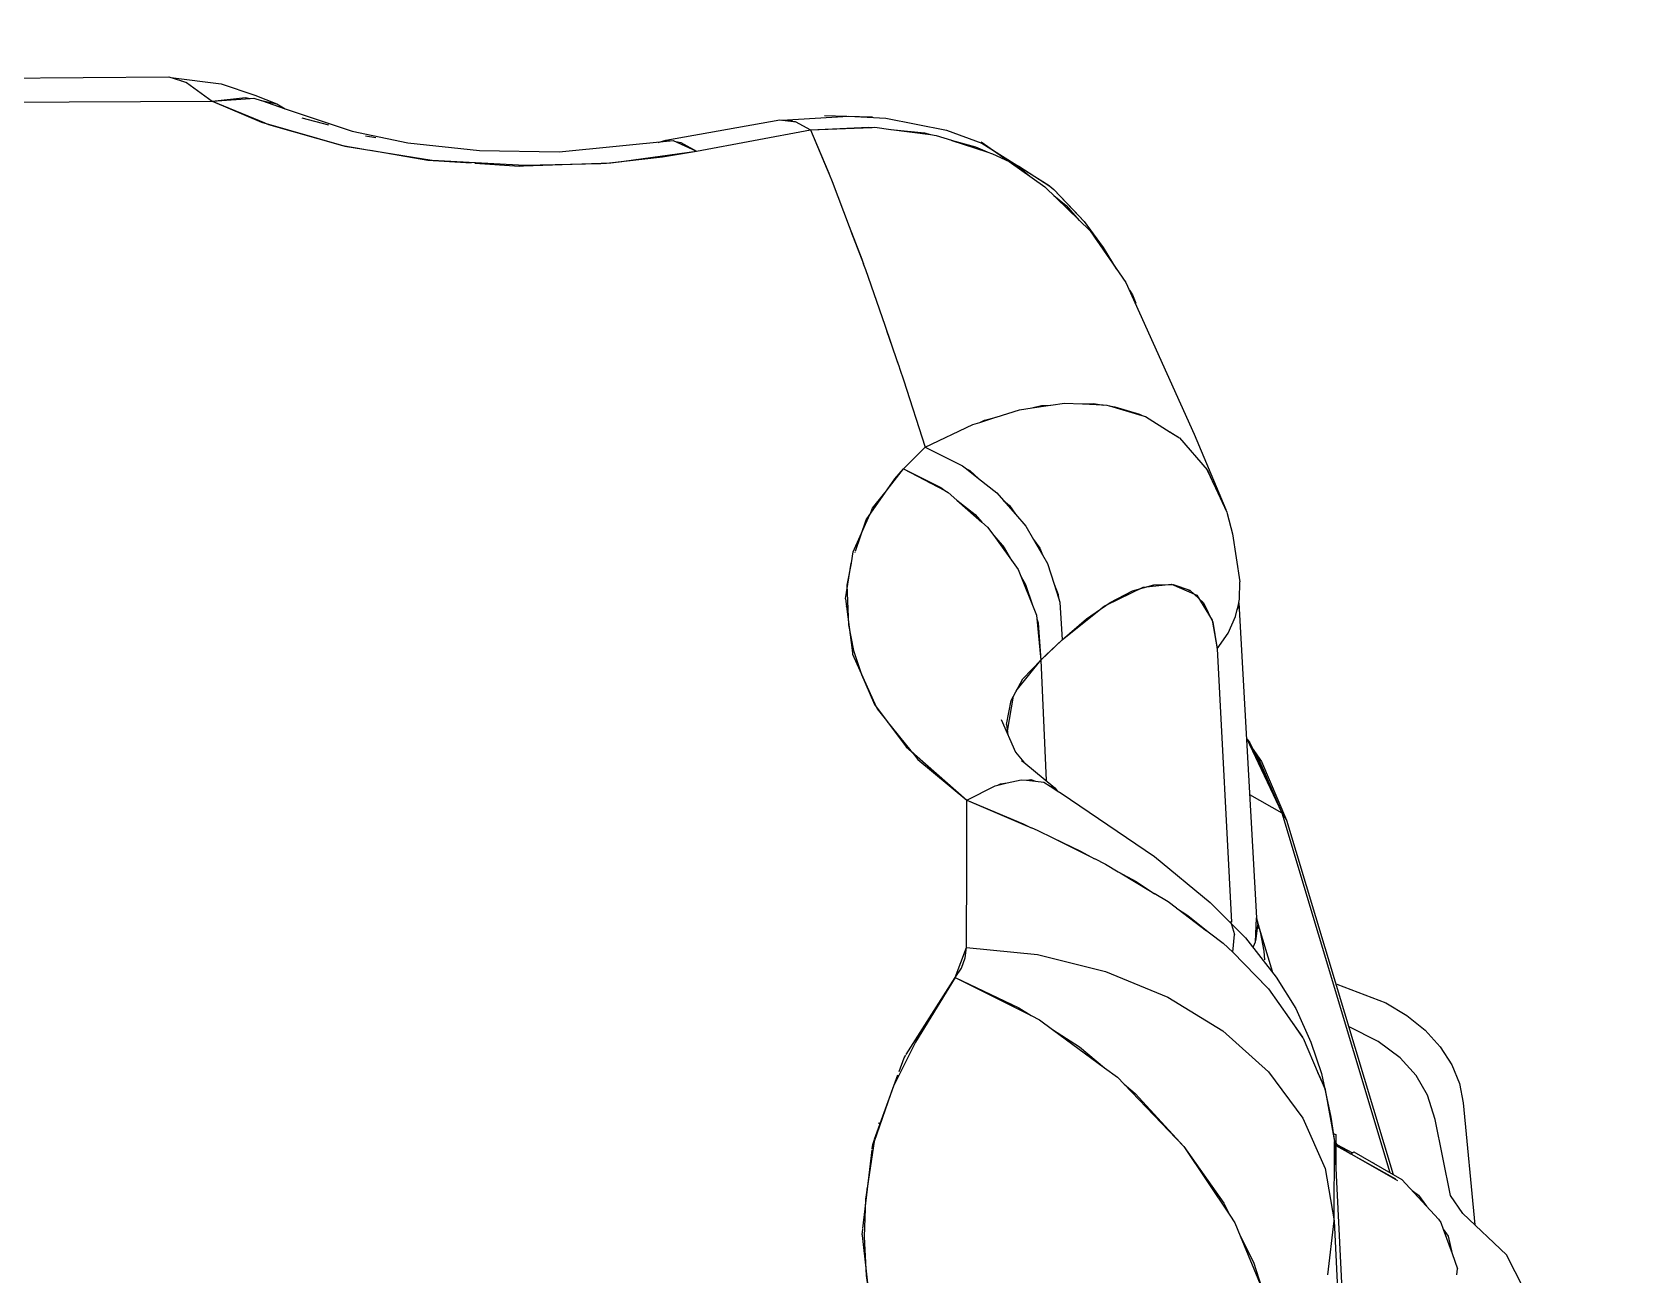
# Model space of a CAD drawing. Header units: millimetres. Extents: x 1084702 to 1166801, y 36632 to 124519.
# Drawn here: x 1102729.5 to 1102825.6, y 50587.6 to 50662.2 of the extents above; entities that cross this region are included whole.
import ezdxf

# ---------------------------------------------------------------- set-up
doc = ezdxf.new("R2010")
doc.units = ezdxf.units.MM
doc.header["$LTSCALE"] = 250
doc.layers.get('0').update_dxf_attribs({"color": 255})
doc.layers.add('%posline', color=240, linetype='Continuous')
doc.layers.add('%symbol', color=1, linetype='Continuous')
doc.styles.add('ROMANS', font='ROMANS.shx', dxfattribs={"height": 100})
doc.dimstyles.new('dott', dxfattribs={"dimscale": 100, "dimtxt": 150, "dimasz": 0.01, "dimexe": 0.5, "dimexo": 1, "dimgap": 1, "dimtad": 1, "dimdsep": 46, "dimtxsty": 'ROMANS', "dimcen": 1.5, "dimclrd": 1, "dimclre": 1, "dimclrt": 2, "dimazin": 2, "dimtfac": 1, "dimtmove": 2, "dimatfit": 3, "dimldrblk": 'DOT', "dimfxl": 1, "dimtvp": 100, "dimtolj": 1, "dimarcsym": 0})

# ---------------------------------------------------------------- blocks, each defined once
blk = doc.blocks.new('_Dot')
at = {"color": 0, "linetype": 'ByBlock', "lineweight": -2}
blk.add_line((-0.5, 0), (-1, 0), dxfattribs=at)
at = {"color": 0, "linetype": 'ByBlock', "const_width": 0.5}
blk.add_lwpolyline([(-0.25, 0, 1), (0.25, 0, 1)], format="xyb", close=True, dxfattribs=at)
blk = doc.blocks.new('GENERATOR-BORDE')
for p, q in [((-2121.807, 529.457), (-2106.155, 529.554)), ((-2106.155, 529.554), (-2105.413, 529.316)), ((-2106.043, 529.518), (-2103.022, 529.14)), ((-2105.416, 529.317), (-2105.153, 529.245)), ((-2105.406, 529.314), (-2105.103, 529.217)), ((-2105.153, 529.245), (-2105.123, 529.223)), ((-2105.103, 529.217), (-2103.566, 528.102)), ((-2103.022, 529.14), (-2101.015, 528.463)), ((-2117.969, 528.042), (-2103.567, 528.102)), ((-2103.652, 528.164), (-2103.565, 528.102)), ((-2103.567, 528.102), (-2100.603, 526.85)), ((-2103.565, 528.102), (-2101.559, 528.328)), ((-2103.565, 528.102), (-2103.557, 528.103)), ((-2103.565, 528.102), (-2100.409, 526.794)), ((-2103.552, 528.103), (-2101.29, 528.272)), ((-2101.559, 528.328), (-2101.289, 528.272)), ((-2101.29, 528.272), (-2101.072, 528.289)), ((-2101.072, 528.289), (-2100.618, 528.134)), ((-2101.015, 528.463), (-2099.681, 527.941)), ((-2100.617, 528.134), (-2099.191, 527.648)), ((-2100.617, 528.134), (-2099.681, 527.941)), ((-2099.681, 527.941), (-2099.191, 527.648)), ((-2100.603, 526.85), (-2095.674, 525.43)), ((-2099.191, 527.648), (-2098.827, 527.524)), ((-2098.196, 527.102), (-2096.583, 526.677)), ((-2076.366, 525.766), (-2069.518, 526.98)), ((-2069.518, 526.98), (-2069.034, 526.924)), ((-2069.034, 526.924), (-2068.795, 526.927)), ((-2069.034, 526.924), (-2068.712, 526.887)), ((-2068.795, 526.927), (-2068.712, 526.887)), ((-2068.712, 526.887), (-2068.61, 526.876)), ((-2068.61, 526.876), (-2067.678, 526.392)), ((-2066.853, 527.243), (-2065.499, 527.195)), ((-2065.499, 527.195), (-2063.964, 527.167)), ((-2100.378, 526.781), (-2100.188, 526.703)), ((-2100.188, 526.703), (-2095.75, 525.443)), ((-2094.368, 526.031), (-2093.741, 525.927)), ((-2074.528, 525.112), (-2067.678, 526.392)), ((-2074.528, 525.112), (-2067.678, 526.392)), ((-2067.678, 526.392), (-2064.178, 526.547)), ((-2067.678, 526.392), (-2063.997, 526.528)), ((-2067.678, 526.392), (-2066.59, 523.783)), ((-2067.678, 526.392), (-2066.678, 524.011)), ((-2064.178, 526.547), (-2063.992, 526.527)), ((-2063.994, 526.528), (-2063.821, 526.534)), ((-2063.821, 526.534), (-2062.864, 526.408)), ((-2062.874, 526.409), (-2060.852, 526.195)), ((-2062.835, 526.405), (-2060.492, 526.097)), ((-2060.852, 526.195), (-2060.48, 526.094)), ((-2060.485, 526.096), (-2060.143, 526.051)), ((-2060.143, 526.051), (-2059.23, 525.755)), ((-2095.75, 525.443), (-2094.47, 525.225)), ((-2095.671, 525.429), (-2095.609, 525.411)), ((-2095.609, 525.411), (-2090.388, 524.557)), ((-2094.064, 525.156), (-2090.632, 524.573)), ((-2078.881, 524.509), (-2074.528, 525.112)), ((-2076.814, 525.628), (-2076.366, 525.766)), ((-2076.551, 524.766), (-2074.528, 525.112)), ((-2076.366, 525.766), (-2076.091, 525.726)), ((-2075.919, 525.749), (-2074.528, 525.112)), ((-2075.764, 525.678), (-2075.461, 525.633)), ((-2075.461, 525.633), (-2074.528, 525.112)), ((-2059.24, 525.756), (-2057.779, 525.359)), ((-2059.21, 525.748), (-2057.108, 525.066)), ((-2057.779, 525.359), (-2057.094, 525.06)), ((-2057.454, 525.66), (-2055.765, 524.48)), ((-2057.453, 525.66), (-2055.765, 524.48)), ((-2057.101, 525.064), (-2056.76, 524.954)), ((-2056.76, 524.954), (-2055.765, 524.48)), ((-2090.632, 524.573), (-2088.039, 524.401)), ((-2087.808, 524.386), (-2085.141, 524.209)), ((-2085.141, 524.209), (-2084.907, 524.217)), ((-2084.895, 524.218), (-2079.648, 524.403)), ((-2079.925, 524.394), (-2076.551, 524.766)), ((-2079.648, 524.403), (-2079.001, 524.492)), ((-2078.093, 524.596), (-2078.068, 524.621)), ((-2066.736, 524.133), (-2066.73, 524.134)), ((-2066.678, 524.011), (-2066.567, 523.723)), ((-2055.767, 524.481), (-2055.765, 524.48)), ((-2055.765, 524.48), (-2054.997, 523.984)), ((-2055.765, 524.48), (-2053.63, 522.973)), ((-2055.765, 524.48), (-2055.19, 524.21)), ((-2055.19, 524.21), (-2053.323, 523.004)), ((-2054.997, 523.984), (-2054.536, 523.613)), ((-2066.566, 523.724), (-2066.381, 523.279)), ((-2066.381, 523.279), (-2065.357, 520.579)), ((-2053.63, 522.973), (-2050.916, 520.324)), ((-2053.563, 523.16), (-2053.364, 523.04)), ((-2053.364, 523.04), (-2053.343, 523.017)), ((-2053.323, 523.004), (-2053.098, 522.815)), ((-2053.098, 522.815), (-2051.277, 520.888)), ((-2053.098, 522.815), (-2051.892, 521.54)), ((-2053.093, 522.449), (-2052.359, 521.856)), ((-2052.359, 521.856), (-2051.563, 520.956)), ((-2051.892, 521.54), (-2051.277, 520.888)), ((-2051.892, 521.54), (-2051.889, 521.536)), ((-2065.361, 520.586), (-2064.612, 518.639)), ((-2065.257, 520.316), (-2064.509, 518.344)), ((-2051.277, 520.888), (-2050.134, 519.337)), ((-2050.916, 520.324), (-2048.771, 517.227)), ((-2050.59, 519.853), (-2050.134, 519.337)), ((-2050.134, 519.337), (-2049.344, 518.054)), ((-2064.612, 518.639), (-2064.5, 518.317)), ((-2064.499, 518.318), (-2064.386, 518.018)), ((-2064.386, 518.018), (-2063.227, 514.664)), ((-2048.552, 516.768), (-2048.379, 516.487)), ((-2048.379, 516.487), (-2048.181, 515.993)), ((-2063.23, 514.671), (-2062.476, 512.502)), ((-2063.122, 514.358), (-2062.402, 512.276)), ((-2062.476, 512.502), (-2062.389, 512.234)), ((-2062.388, 512.234), (-2062.322, 512.044)), ((-2062.322, 512.044), (-2062.106, 511.389)), ((-2062.106, 511.389), (-2060.813, 507.352)), ((-2056.555, 509.152), (-2055.141, 509.601)), ((-2055.141, 509.601), (-2054.398, 509.711)), ((-2054.4, 509.709), (-2053.838, 509.854)), ((-2054.383, 509.713), (-2053.295, 509.875)), ((-2053.838, 509.854), (-2053.269, 509.876)), ((-2053.273, 509.878), (-2052.446, 510.001)), ((-2052.446, 510.001), (-2051.395, 509.951)), ((-2051.399, 509.948), (-2050.705, 509.974)), ((-2051.359, 509.949), (-2050.147, 509.892)), ((-2050.705, 509.974), (-2050.104, 509.885)), ((-2050.111, 509.89), (-2049.908, 509.88)), ((-2049.908, 509.88), (-2049.768, 509.839)), ((-2049.77, 509.836), (-2049.43, 509.785)), ((-2049.743, 509.831), (-2047.816, 509.264)), ((-2049.43, 509.785), (-2047.945, 509.34)), ((-2048.66, 509.554), (-2048.638, 509.506)), ((-2048.481, 509.501), (-2048.461, 509.454)), ((-2060.813, 507.352), (-2057.945, 508.712)), ((-2057.945, 508.712), (-2057.536, 508.841)), ((-2057.536, 508.841), (-2057.245, 508.973)), ((-2057.533, 508.842), (-2056.57, 509.148)), ((-2057.245, 508.973), (-2056.553, 509.152)), ((-2047.945, 509.34), (-2047.799, 509.254)), ((-2047.804, 509.26), (-2047.587, 509.197)), ((-2047.587, 509.197), (-2046.106, 508.261)), ((-2046.124, 508.268), (-2045.645, 507.986)), ((-2046.018, 508.206), (-2045.613, 507.95)), ((-2045.645, 507.986), (-2045.604, 507.94)), ((-2045.608, 507.947), (-2045.554, 507.912)), ((-2045.554, 507.912), (-2043.895, 506.002)), ((-2061.802, 506.358), (-2060.813, 507.352)), ((-2060.813, 507.352), (-2058.564, 506.236)), ((-2063.085, 504.803), (-2062.105, 506.052)), ((-2062.632, 505.45), (-2062.105, 506.052)), ((-2062.105, 506.052), (-2061.802, 506.358)), ((-2062.105, 506.052), (-2062.025, 506.132)), ((-2062.105, 506.052), (-2059.864, 504.931)), ((-2062.104, 506.052), (-2059.633, 504.751)), ((-2058.564, 506.236), (-2058.333, 506.055)), ((-2058.333, 506.055), (-2057.602, 505.485)), ((-2058.333, 506.055), (-2058.132, 505.95)), ((-2058.132, 505.95), (-2057.602, 505.485)), ((-2043.895, 506.002), (-2043.89, 505.991)), ((-2043.889, 505.988), (-2043.875, 505.972)), ((-2043.887, 505.986), (-2043.546, 505.253)), ((-2043.875, 505.972), (-2043.504, 505.162)), ((-2064.345, 503.001), (-2062.632, 505.45)), ((-2061.144, 505.571), (-2061.134, 505.541)), ((-2060.559, 505.238), (-2060.521, 505.259)), ((-2059.864, 504.931), (-2059.633, 504.751)), ((-2059.633, 504.751), (-2059.433, 504.645)), ((-2057.602, 505.485), (-2056.499, 504.624)), ((-2043.532, 505.222), (-2042.712, 503.459)), ((-2063.955, 503.694), (-2063.227, 504.622)), ((-2059.433, 504.645), (-2058.905, 504.182)), ((-2058.905, 504.182), (-2057.406, 502.867)), ((-2058.905, 504.182), (-2057.805, 503.323)), ((-2056.499, 504.624), (-2056.1, 504.165)), ((-2056.1, 504.165), (-2055.391, 503.35)), ((-2056.1, 504.165), (-2055.758, 503.865)), ((-2055.758, 503.865), (-2055.391, 503.35)), ((-2065.124, 501.08), (-2064.123, 503.317)), ((-2064.985, 501.133), (-2064.345, 503.001)), ((-2064.111, 503.345), (-2063.955, 503.694)), ((-2057.805, 503.323), (-2057.406, 502.867)), ((-2057.406, 502.867), (-2057.065, 502.568)), ((-2055.391, 503.35), (-2054.763, 502.629)), ((-2042.712, 503.459), (-2042.694, 503.39)), ((-2042.694, 503.39), (-2042.379, 502.171)), ((-2042.694, 503.39), (-2042.69, 503.38)), ((-2042.693, 503.387), (-2042.69, 503.38)), ((-2042.69, 503.38), (-2042.687, 503.362)), ((-2057.065, 502.568), (-2056.697, 502.057)), ((-2056.697, 502.057), (-2055.237, 500.027)), ((-2056.697, 502.057), (-2056.07, 501.341)), ((-2054.763, 502.629), (-2054.299, 501.82)), ((-2054.299, 501.82), (-2053.773, 500.905)), ((-2054.299, 501.82), (-2053.931, 501.305)), ((-2042.379, 502.171), (-2041.928, 499.286)), ((-2065.232, 500.415), (-2065.124, 501.08)), ((-2065.013, 501.05), (-2065.006, 501.07)), ((-2056.07, 501.341), (-2055.605, 500.538)), ((-2053.931, 501.305), (-2053.773, 500.905)), ((-2053.773, 500.905), (-2053.477, 500.39)), ((-2065.58, 498.273), (-2065.234, 500.405)), ((-2055.237, 500.027), (-2054.132, 497.278)), ((-2053.477, 500.39), (-2053.079, 499.148)), ((-2055.078, 499.631), (-2054.781, 499.121)), ((-2054.781, 499.121), (-2054.378, 497.891)), ((-2053.079, 499.148), (-2052.816, 498.326)), ((-2053.079, 499.148), (-2052.835, 498.529)), ((-2049.948, 497.889), (-2047.727, 498.959)), ((-2048.362, 498.736), (-2047.09, 499.107)), ((-2047.727, 498.959), (-2046.023, 499.144)), ((-2047.09, 499.107), (-2045.933, 499.133)), ((-2046.846, 499.113), (-2046.813, 499.058)), ((-2046.735, 499.115), (-2046.712, 499.069)), ((-2046.023, 499.144), (-2044.521, 498.485)), ((-2045.933, 499.133), (-2044.926, 498.783)), ((-2041.947, 498.245), (-2041.928, 499.286)), ((-2065.58, 498.272), (-2065.58, 498.269)), ((-2065.579, 498.264), (-2065.171, 495.031)), ((-2065.56, 498.468), (-2065.548, 498.472)), ((-2065.56, 498.468), (-2065.548, 498.472)), ((-2052.95, 498.745), (-2052.926, 498.761)), ((-2052.948, 498.739), (-2052.925, 498.758)), ((-2052.835, 498.529), (-2052.816, 498.326)), ((-2052.816, 498.326), (-2052.732, 498.065)), ((-2052.732, 498.065), (-2052.58, 495.816)), ((-2051.129, 497.071), (-2049.717, 498.049)), ((-2049.717, 498.049), (-2048.362, 498.736)), ((-2044.979, 498.685), (-2044.968, 498.797)), ((-2044.926, 498.783), (-2044.115, 498.031)), ((-2044.521, 498.485), (-2043.59, 496.98)), ((-2044.115, 498.031), (-2043.55, 496.858)), ((-2042.042, 497.83), (-2041.947, 498.245)), ((-2041.998, 498.025), (-2040.932, 479.131)), ((-2065.523, 497.785), (-2065.521, 497.799)), ((-2054.132, 497.278), (-2053.86, 494.593)), ((-2054.111, 497.076), (-2054.027, 496.818)), ((-2052.58, 495.816), (-2050.272, 497.665)), ((-2052.58, 495.816), (-2051.129, 497.071)), ((-2050.272, 497.665), (-2050.058, 497.837)), ((-2050.058, 497.837), (-2049.948, 497.889)), ((-2042.636, 496.209), (-2042.185, 497.212)), ((-2042.185, 497.212), (-2042.089, 497.626)), ((-2042.089, 497.626), (-2042.042, 497.83)), ((-2042.089, 497.626), (-2042.039, 497.726)), ((-2042.042, 497.83), (-2042.039, 497.726)), ((-2054.027, 496.818), (-2053.86, 494.593)), ((-2043.59, 496.98), (-2043.29, 495.258)), ((-2043.55, 496.858), (-2043.29, 495.258)), ((-2043.29, 495.258), (-2042.636, 496.209)), ((-2053.86, 494.593), (-2052.58, 495.816)), ((-2053.561, 494.882), (-2052.58, 495.816)), ((-2052.581, 495.832), (-2052.58, 495.816)), ((-2043.29, 495.258), (-2042.438, 478.873)), ((-2043.29, 495.258), (-2042.438, 478.873)), ((-2065.171, 495.029), (-2065.16, 494.939)), ((-2065.16, 494.939), (-2063.749, 491.8)), ((-2055.344, 492.744), (-2053.86, 494.593)), ((-2054.957, 493.465), (-2053.86, 494.593)), ((-2053.86, 494.593), (-2053.561, 494.882)), ((-2053.86, 494.593), (-2053.558, 487.373)), ((-2053.86, 494.593), (-2053.558, 487.373)), ((-2064.616, 493.728), (-2063.85, 491.934)), ((-2055.654, 492.165), (-2054.957, 493.465)), ((-2055.876, 490.325), (-2055.516, 492.423)), ((-2063.85, 491.934), (-2061.939, 489.398)), ((-2063.746, 491.794), (-2063.693, 491.676)), ((-2063.693, 491.676), (-2063.21, 491.076)), ((-2055.929, 490.722), (-2055.654, 492.165)), ((-2063.1, 490.939), (-2061.667, 489.159)), ((-2056.258, 491.022), (-2055.38, 489.071)), ((-2055.929, 490.722), (-2055.848, 490.11)), ((-2061.939, 489.398), (-2058.304, 486.202)), ((-2041.54, 489.921), (-2039.419, 485.437)), ((-2041.504, 489.844), (-2041.325, 489.638)), ((-2041.372, 489.564), (-2040.91, 488.913)), ((-2041.349, 489.517), (-2041.105, 489.172)), ((-2041.325, 489.638), (-2041.127, 489.219)), ((-2061.593, 489.068), (-2061.237, 488.625)), ((-2061.237, 488.625), (-2058.304, 486.202)), ((-2055.38, 489.071), (-2054.885, 488.464)), ((-2055.026, 488.58), (-2054.885, 488.464)), ((-2054.885, 488.464), (-2053.026, 486.935)), ((-2041.105, 489.172), (-2040.209, 487.279)), ((-2041.105, 489.172), (-2040.893, 488.873)), ((-2040.91, 488.913), (-2040.639, 488.514)), ((-2040.91, 488.913), (-2039.419, 485.437)), ((-2040.639, 488.514), (-2039.133, 485.005)), ((-2055.884, 487.229), (-2055.048, 487.423)), ((-2055.048, 487.423), (-2054.738, 487.388)), ((-2054.738, 487.388), (-2054.477, 487.424)), ((-2054.737, 487.388), (-2054.186, 487.326)), ((-2054.477, 487.424), (-2054.186, 487.326)), ((-2058.304, 486.202), (-2056.614, 487.06)), ((-2056.614, 487.06), (-2056.439, 487.1)), ((-2056.439, 487.1), (-2056.288, 487.173)), ((-2056.438, 487.1), (-2055.885, 487.229)), ((-2056.288, 487.173), (-2055.884, 487.229)), ((-2056.209, 487.184), (-2056.208, 487.154)), ((-2054.186, 487.326), (-2053.698, 487.271)), ((-2053.698, 487.271), (-2053.318, 487.033)), ((-2053.318, 487.033), (-2052.887, 486.764)), ((-2053.318, 487.033), (-2053.026, 486.935)), ((-2053.026, 486.935), (-2052.887, 486.764)), ((-2052.887, 486.764), (-2052.645, 486.613)), ((-2041.35, 486.543), (-2039.419, 485.437)), ((-2041.35, 486.543), (-2039.419, 485.437)), ((-2058.313, 483.124), (-2058.304, 486.202)), ((-2058.304, 486.202), (-2054.922, 484.766)), ((-2058.304, 486.202), (-2054.663, 484.644)), ((-2055.987, 485.219), (-2055.967, 485.202)), ((-2055.669, 485.083), (-2055.668, 485.074)), ((-2054.922, 484.766), (-2054.441, 484.539)), ((-2054.449, 484.552), (-2054.054, 484.383)), ((-2039.419, 485.437), (-2039.133, 485.005)), ((-2039.419, 485.437), (-2039.133, 485.005)), ((-2039.419, 485.437), (-2032.935, 463.867)), ((-2039.419, 485.437), (-2032.935, 463.867)), ((-2039.133, 485.005), (-2032.747, 463.76)), ((-2039.133, 485.005), (-2032.747, 463.76)), ((-2054.054, 484.383), (-2053.14, 483.929)), ((-2053.153, 483.93), (-2051.483, 483.14)), ((-2052.907, 483.813), (-2050.83, 482.782)), ((-2058.315, 482.447), (-2058.313, 483.124)), ((-2051.483, 483.14), (-2050.643, 482.679)), ((-2050.657, 482.696), (-2049.983, 482.361)), ((-2058.328, 477.361), (-2058.313, 482.458)), ((-2049.983, 482.361), (-2049.226, 481.907)), ((-2049.232, 481.905), (-2048.146, 481.309)), ((-2049.116, 481.841), (-2047.283, 480.742)), ((-2048.709, 481.618), (-2048.634, 481.552)), ((-2048.548, 481.53), (-2048.452, 481.443)), ((-2048.146, 481.309), (-2047.049, 480.588)), ((-2047.066, 480.612), (-2046.234, 480.113)), ((-2046.234, 480.113), (-2045.732, 479.733)), ((-2045.74, 479.729), (-2045.061, 479.283)), ((-2045.639, 479.663), (-2043.924, 478.363)), ((-2045.203, 479.333), (-2045.161, 479.349)), ((-2045.203, 479.333), (-2045.161, 479.349)), ((-2045.061, 479.283), (-2043.742, 478.216)), ((-2042.491, 478.931), (-2042.257, 478.143)), ((-2042.491, 478.931), (-2042.257, 478.143)), ((-2041.002, 477.695), (-2040.932, 479.131)), ((-2040.935, 479.061), (-2040.901, 478.947)), ((-2040.934, 479.076), (-2040.912, 479.007)), ((-2040.932, 479.131), (-2040.919, 479.044)), ((-2040.932, 479.131), (-2040.919, 479.044)), ((-2040.932, 479.131), (-2040.855, 478.703)), ((-2040.919, 479.044), (-2040.897, 478.959)), ((-2040.919, 479.044), (-2040.815, 478.491)), ((-2040.919, 479.044), (-2040.897, 478.959)), ((-2040.897, 478.959), (-2040.719, 478.295)), ((-2040.834, 478.725), (-2039.999, 475.948)), ((-2040.834, 478.725), (-2039.999, 475.948)), ((-2043.761, 478.24), (-2042.937, 477.615)), ((-2042.348, 477.088), (-2042.257, 478.143)), ((-2042.347, 477.088), (-2042.257, 478.143)), ((-2041, 477.743), (-2040.95, 477.876)), ((-2040.95, 477.876), (-2040.855, 478.703)), ((-2040.849, 478.673), (-2040.849, 478.672)), ((-2040.719, 478.295), (-2040.501, 477.141)), ((-2058.997, 475.556), (-2058.328, 477.361)), ((-2058.405, 476.733), (-2058.328, 477.361)), ((-2058.328, 477.361), (-2054.074, 476.934)), ((-2058.328, 477.361), (-2054.074, 476.934)), ((-2054.074, 476.934), (-2050, 475.931)), ((-2054.074, 476.934), (-2050, 475.931)), ((-2042.937, 477.615), (-2042.347, 477.088)), ((-2042.347, 477.088), (-2040.269, 474.942)), ((-2042.347, 477.088), (-2040.291, 474.972)), ((-2041.11, 477.422), (-2041.002, 477.695)), ((-2040.501, 477.141), (-2040.458, 476.624)), ((-2058.997, 475.556), (-2058.63, 476.126)), ((-2058.63, 476.126), (-2058.405, 476.733)), ((-2050, 475.931), (-2046.249, 474.387)), ((-2050, 475.931), (-2046.249, 474.387)), ((-2061.941, 470.946), (-2058.997, 475.556)), ((-2058.997, 475.556), (-2054.456, 473.281)), ((-2058.997, 475.556), (-2055.186, 473.752)), ((-2040.291, 474.972), (-2040.259, 474.927)), ((-2040.261, 474.933), (-2040.208, 474.878)), ((-2040.208, 474.878), (-2038.976, 473.115)), ((-2059.728, 474.422), (-2059.722, 474.421)), ((-2055.657, 473.975), (-2055.653, 473.881)), ((-2046.249, 474.387), (-2042.951, 472.356)), ((-2046.249, 474.387), (-2042.951, 472.356)), ((-2055.186, 473.752), (-2054.456, 473.281)), ((-2055.106, 473.7), (-2055.101, 473.604)), ((-2054.456, 473.281), (-2053.947, 473.026)), ((-2053.947, 473.026), (-2053.167, 472.45)), ((-2039.038, 473.199), (-2038.183, 471.99)), ((-2053.167, 472.45), (-2050.059, 470.156)), ((-2053.167, 472.45), (-2051.546, 471.405)), ((-2042.951, 472.356), (-2040.22, 469.909)), ((-2042.951, 472.356), (-2040.22, 469.909)), ((-2038.799, 472.861), (-2038.171, 471.962)), ((-2051.546, 471.405), (-2050.059, 470.156)), ((-2038.183, 471.99), (-2038.167, 471.951)), ((-2038.168, 471.958), (-2038.142, 471.919)), ((-2038.142, 471.919), (-2037.23, 469.808)), ((-2062.366, 469.93), (-2062.072, 470.741)), ((-2062.072, 470.741), (-2061.972, 470.898)), ((-2050.059, 470.156), (-2049.279, 469.58)), ((-2063.835, 465.879), (-2062.436, 469.737)), ((-2049.279, 469.58), (-2048.877, 469.163)), ((-2048.877, 469.163), (-2045.288, 465.437)), ((-2048.877, 469.163), (-2048.207, 468.6)), ((-2040.22, 469.909), (-2038.154, 467.131)), ((-2040.22, 469.909), (-2038.154, 467.131)), ((-2037.269, 469.895), (-2036.822, 468.871)), ((-2037.161, 469.648), (-2036.819, 468.856)), ((-2048.207, 468.6), (-2045.288, 465.437)), ((-2036.822, 468.871), (-2036.818, 468.851)), ((-2036.819, 468.855), (-2036.811, 468.836)), ((-2036.811, 468.836), (-2036.262, 465.736)), ((-2047.187, 467.495), (-2047.186, 467.407)), ((-2036.47, 467.194), (-2036.262, 465.736)), ((-2028.531, 468.039), (-2027.851, 460.742)), ((-2063.605, 466.829), (-2063.5, 466.802)), ((-2063.601, 466.847), (-2063.492, 466.824)), ((-2038.154, 467.131), (-2036.823, 464.119)), ((-2038.154, 467.131), (-2036.823, 464.119)), ((-2063.984, 465.283), (-2063.952, 465.555)), ((-2063.952, 465.555), (-2063.843, 465.856)), ((-2045.288, 465.437), (-2042.539, 461.323)), ((-2045.288, 465.437), (-2042.896, 462.031)), ((-2036.329, 466.208), (-2036.184, 466.149)), ((-2036.274, 460.978), (-2036.262, 465.736)), ((-2036.274, 460.978), (-2036.262, 465.736)), ((-2036.262, 465.736), (-2035.009, 440.995)), ((-2036.262, 465.736), (-2035.009, 440.995)), ((-2036.184, 466.149), (-2036.184, 464.199)), ((-2036.184, 465.633), (-2036.108, 465.558)), ((-2036.184, 465.633), (-2036.108, 465.559)), ((-2036.184, 465.571), (-2035.273, 464.989)), ((-2036.184, 465.496), (-2035.273, 464.989)), ((-2036.108, 465.559), (-2035.186, 465.045)), ((-2036.108, 465.558), (-2035.186, 465.045)), ((-2064.54, 460.519), (-2063.988, 465.241)), ((-2035.273, 464.989), (-2035.098, 465.102)), ((-2035.273, 464.989), (-2032.469, 463.388)), ((-2035.273, 464.989), (-2032.595, 463.485)), ((-2035.098, 465.102), (-2032.213, 463.455)), ((-2034.062, 464.51), (-2033.975, 464.47)), ((-2033.975, 464.47), (-2033.906, 464.422)), ((-2036.823, 464.119), (-2036.274, 460.978)), ((-2036.823, 464.119), (-2036.274, 460.978)), ((-2032.213, 463.455), (-2030.026, 461.081)), ((-2064.318, 462.892), (-2064.263, 462.892)), ((-2064.318, 462.892), (-2064.263, 462.892)), ((-2043.49, 462.877), (-2043.483, 462.736)), ((-2031.603, 462.793), (-2031.215, 462.519)), ((-2031.215, 462.519), (-2030.73, 461.845)), ((-2042.896, 462.031), (-2042.539, 461.323)), ((-2064.586, 460.132), (-2064.546, 460.472)), ((-2042.539, 461.323), (-2042.231, 460.862)), ((-2042.231, 460.862), (-2041.909, 460.074)), ((-2036.654, 457.732), (-2036.274, 460.978)), ((-2036.654, 457.732), (-2036.274, 460.978)), ((-2036.274, 460.978), (-2034.708, 429.276)), ((-2036.274, 460.978), (-2034.708, 429.276)), ((-2030.026, 461.081), (-2029.887, 460.882)), ((-2029.887, 460.882), (-2029.736, 460.465)), ((-2029.736, 460.465), (-2029.443, 460.06)), ((-2029.736, 460.465), (-2029.207, 459.006)), ((-2064.586, 460.132), (-2064.581, 460.091)), ((-2064.581, 460.089), (-2063.995, 454.949)), ((-2041.909, 460.074), (-2040.625, 456.936)), ((-2041.909, 460.074), (-2041.116, 458.504)), ((-2029.443, 460.06), (-2029.207, 459.005)), ((-2029.207, 459.006), (-2028.881, 458.104)), ((-2041.116, 458.504), (-2040.625, 456.936)), ((-2028.921, 457.728), (-2028.881, 458.104))]:
    blk.add_line(p, q)
for points in [[(-2098.827, 527.524), (-2095.162, 526.302), (-2091.832, 525.61), (-2087.533, 525.138), (-2082.752, 525.065), (-2075.919, 525.749)], [(-2069.393, 526.965), (-2065.408, 527.205), (-2063.155, 527.087), (-2059.527, 526.363), (-2057.408, 525.576), (-2053.364, 523.04)], [(-2090.379, 524.556), (-2084.814, 524.262), (-2080.256, 524.368), (-2079.936, 524.392)], [(-2048.771, 517.227), (-2044.675, 508.147), (-2042.784, 503.615)], [(-2065.234, 500.405), (-2065.495, 499.083), (-2065.395, 496.697), (-2065.108, 495.168), (-2064.618, 493.733)], [(-2052.645, 486.613), (-2047.062, 482.822), (-2043.715, 480.052), (-2041.586, 477.942), (-2039.751, 475.582), (-2038.57, 473.699), (-2037.669, 471.688), (-2037.045, 469.816), (-2036.47, 467.194)], [(-2058.997, 475.556), (-2061.376, 471.682), (-2062.731, 469.017), (-2063.871, 465.726), (-2064.377, 462.268), (-2064.474, 460.012), (-2064.35, 457.697), (-2064.029, 455.451), (-2063.539, 453.401)], [(-2036.11, 475.155), (-2033.181, 474.048), (-2031.915, 473.283), (-2030.82, 472.396), (-2029.917, 471.406), (-2029.226, 470.335), (-2028.761, 469.205), (-2028.531, 468.039)], [(-2019.108, 437.876), (-2019.195, 445.462), (-2019.262, 446.405), (-2019.603, 447.744), (-2021.186, 451.385), (-2024.062, 455.703), (-2024.909, 456.903), (-2025.949, 458.94), (-2028.564, 461.417), (-2029.296, 462.489), (-2030.216, 467.049), (-2030.685, 468.499), (-2031.352, 469.679), (-2032.314, 470.752), (-2033.644, 471.733), (-2035.414, 472.634)]]:
    blk.add_lwpolyline(points)
blk = doc.blocks.new('BL_1-deck_B4_2')
blk.add_blockref('GENERATOR-BORDE', (87080.858, 18381.436))

msp = doc.modelspace()

# ---------------------------------------------------------------- hatches: boundary and pattern name
at = {"layer": '%symbol', "true_color": 0x939598}
h = msp.add_hatch(dxfattribs=at)
h.set_pattern_fill('ANSI31', color=252, scale=100)
h.paths.add_polyline_path([(1097892.605, 52632.31), (1097892.605, 43032.31), (1109392.605, 43032.31), (1109392.605, 52632.31)])

# ---------------------------------------------------------------- block references
msp.add_blockref('BL_1-deck_B4_2', (1017763.013, 31748.48))

# ---------------------------------------------------------------- leaders
at = {"layer": '%posline', "linetype": 'ByBlock'}
msp.add_leader([(1105977.012, 46518.412), (1099711.3, 53457.361)], dimstyle='dott', override={"dimasz": 2, "dimgap": 1, "dimtad": 0, "dimclrd": 256}, dxfattribs=at)

doc.saveas('drawing.dxf')
